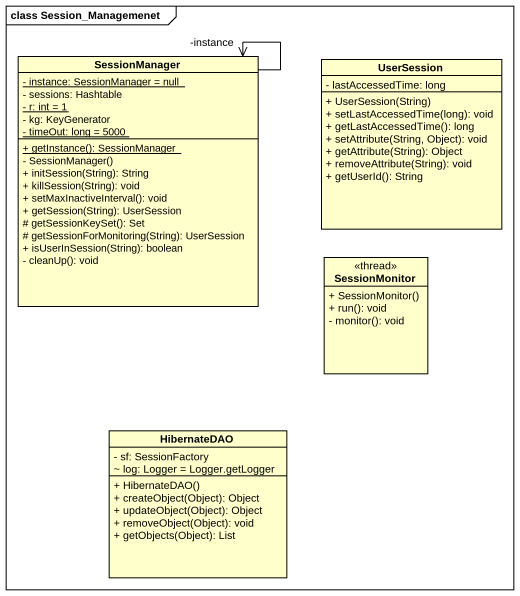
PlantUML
@startuml
mainframe class Session_Managemenet
hide circle
hide empty members
skinparam classAttributeIconSize 0
class SessionManager {
  {static} - instance: SessionManager = null
  - sessions: Hashtable
  {static} - r: int = 1
  - kg: KeyGenerator
  {static} - timeOut: long = 5000
  {static} + getInstance(): SessionManager
  - SessionManager()
  + initSession(String): String
  + killSession(String): void
  + setMaxInactiveInterval(): void
  + getSession(String): UserSession
  # getSessionKeySet(): Set
  # getSessionForMonitoring(String): UserSession
  + isUserInSession(String): boolean
  - cleanUp(): void
}
class UserSession {
  - lastAccessedTime: long
  + UserSession(String)
  + setLastAccessedTime(long): void
  + getLastAccessedTime(): long
  + setAttribute(String, Object): void
  + getAttribute(String): Object
  + removeAttribute(String): void
  + getUserId(): String
}
class SessionMonitor <<thread>> {
  + SessionMonitor()
  + run(): void
  - monitor(): void
}
class HibernateDAO {
  - sf: SessionFactory
  ~ log: Logger = Logger.getLogger
  + HibernateDAO()
  + createObject(Object): Object
  + updateObject(Object): Object
  + removeObject(Object): void
  + getObjects(Object): List
}
SessionManager --> "-instance" SessionManager
@enduml
